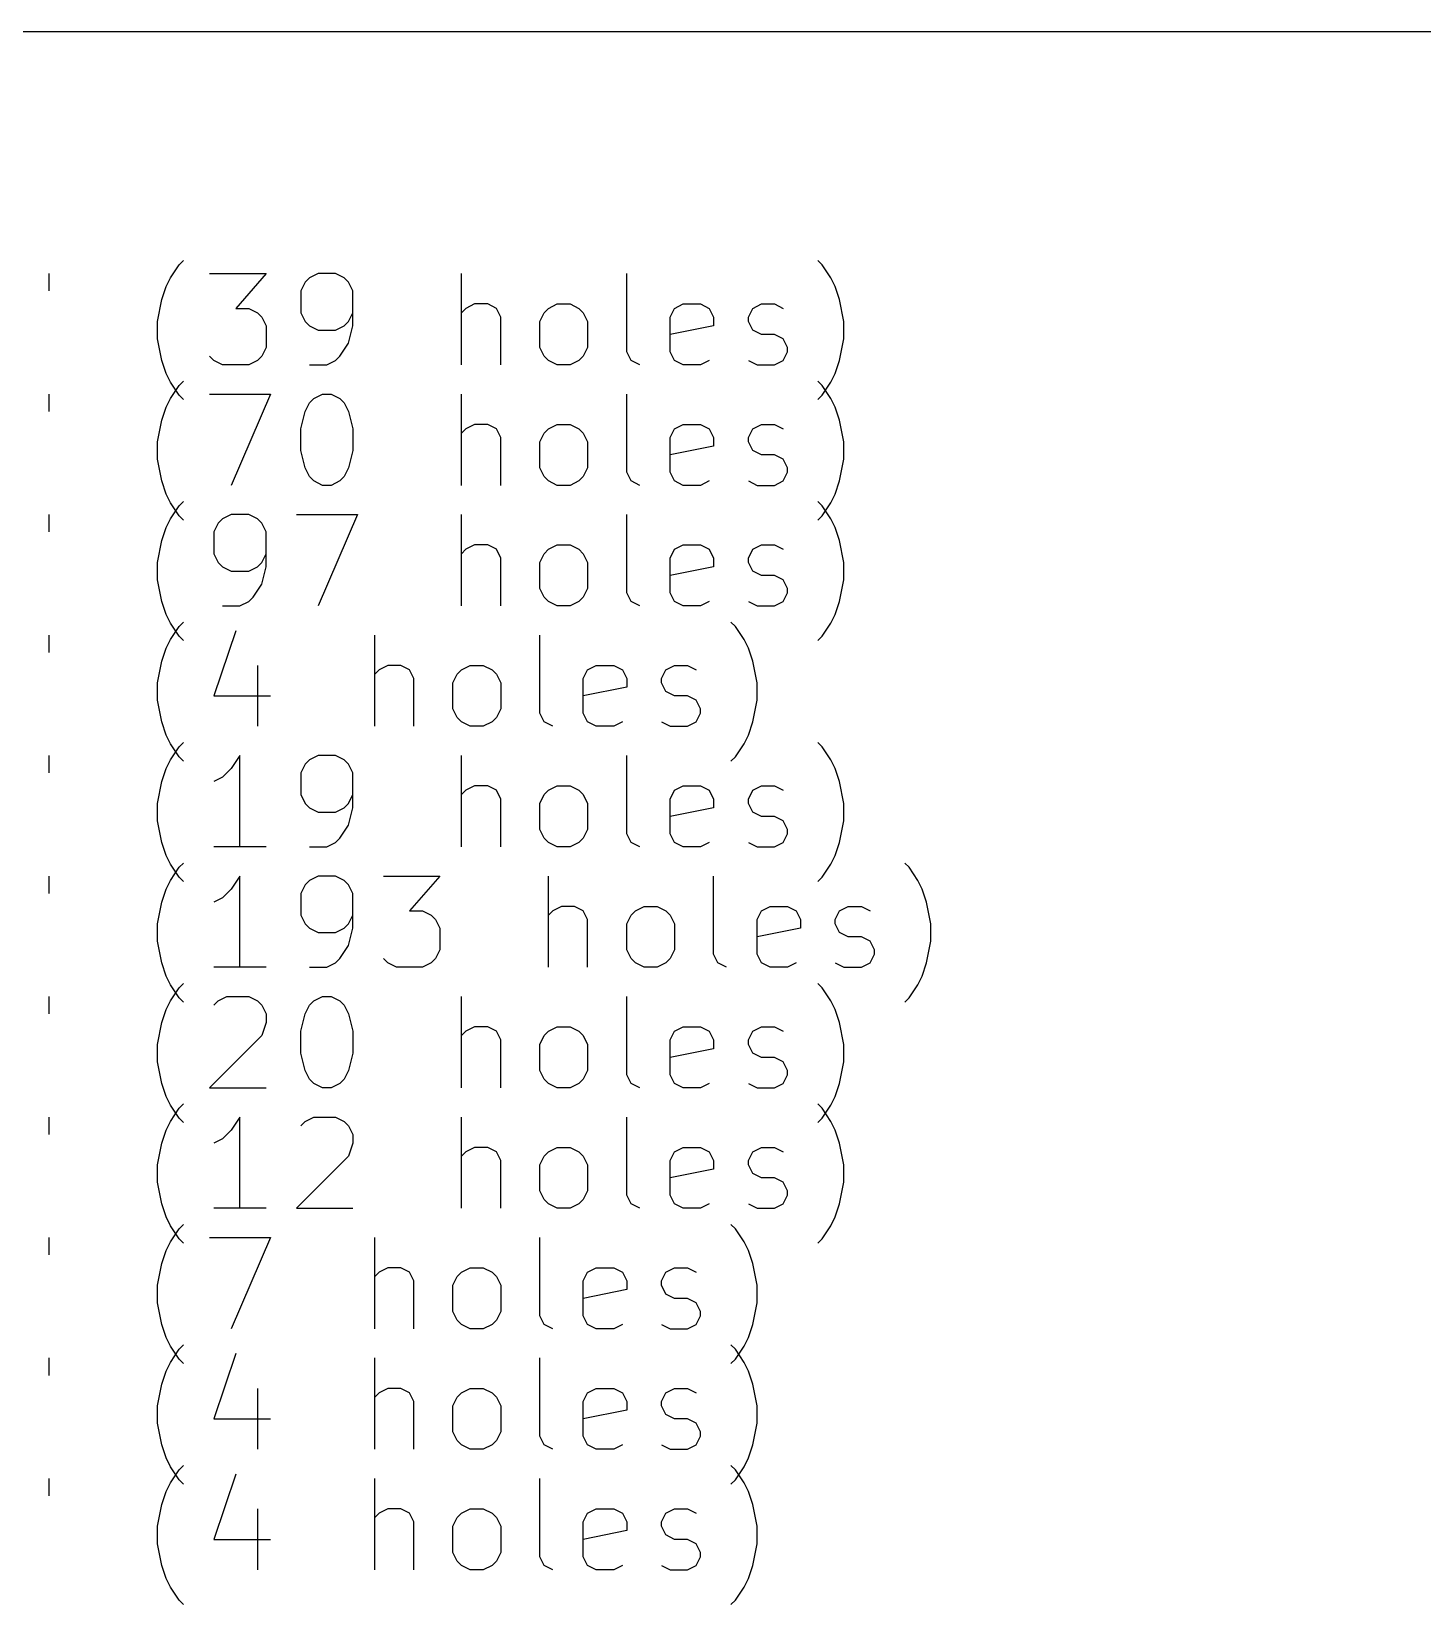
# Model space of a CAD drawing. Extents: x 58 to 239, y -217 to -13.
# Drawn here: x 102.6 to 148.3, y -216.9 to -165.2 of the extents above; entities that cross this region are included whole.
import ezdxf

# ---------------------------------------------------------------- set-up
doc = ezdxf.new("R2010")
doc.units = 0
doc.header["$MEASUREMENT"] = 0
doc.layers.add('BLACK', color=7, linetype='CONTINUOUS')

msp = doc.modelspace()

# ---------------------------------------------------------------- linework, layer by layer
at = {"layer": 'Black'}
for p, q in [((60.96, -165.175), (238.76, -165.175)), ((103.171, -173.132), (103.171, -173.704)), ((107.171, -173.275), (107.456, -172.846)), ((107.456, -172.846), (107.599, -172.704)), ((108.456, -173.132), (110.314, -173.132)), ((110.314, -173.132), (109.314, -174.275)), ((112.028, -173.132), (111.742, -173.275)), ((112.599, -173.132), (112.028, -173.132)), ((112.885, -173.275), (112.599, -173.132)), ((116.742, -176.132), (116.742, -173.132)), ((122.171, -175.704), (122.171, -173.132)), ((128.599, -172.846), (128.456, -172.704)), ((128.885, -173.275), (128.599, -172.846)), ((106.885, -173.989), (107.028, -173.561)), ((107.028, -173.561), (107.171, -173.275)), ((111.599, -173.418), (111.456, -173.704)), ((111.456, -173.704), (111.456, -174.418)), ((111.742, -173.275), (111.599, -173.418)), ((113.028, -173.418), (112.885, -173.275)), ((113.171, -173.704), (113.028, -173.418)), ((113.171, -174.846), (113.171, -173.704)), ((129.028, -173.561), (128.885, -173.275)), ((129.171, -173.989), (129.028, -173.561)), ((106.742, -174.704), (106.885, -173.989)), ((117.171, -174.132), (116.885, -174.275)), ((117.599, -174.132), (117.171, -174.132)), ((117.885, -174.275), (117.599, -174.132)), ((119.599, -174.275), (119.885, -174.132)), ((119.885, -174.132), (120.314, -174.132)), ((120.314, -174.132), (120.599, -174.275)), ((123.742, -174.275), (124.028, -174.132)), ((124.028, -174.132), (124.599, -174.132)), ((124.599, -174.132), (124.885, -174.275)), ((126.314, -174.275), (126.599, -174.132)), ((126.599, -174.132), (127.028, -174.132)), ((127.028, -174.132), (127.314, -174.275)), ((129.314, -174.704), (129.171, -173.989)), ((106.742, -175.275), (106.742, -174.704)), ((109.314, -174.275), (109.742, -174.275)), ((109.742, -174.275), (110.028, -174.418)), ((110.028, -174.418), (110.171, -174.561)), ((110.171, -174.561), (110.314, -174.846)), ((111.456, -174.418), (111.599, -174.704)), ((111.599, -174.704), (111.742, -174.846)), ((112.885, -174.846), (113.028, -174.704)), ((113.028, -174.704), (113.171, -174.418)), ((116.885, -174.275), (116.742, -174.418)), ((118.028, -174.561), (117.885, -174.275)), ((118.028, -176.132), (118.028, -174.561)), ((119.314, -174.704), (119.456, -174.418)), ((119.314, -175.561), (119.314, -174.704)), ((119.456, -174.418), (119.599, -174.275)), ((120.599, -174.275), (120.742, -174.418)), ((120.742, -174.418), (120.885, -174.704)), ((120.885, -174.704), (120.885, -175.561)), ((123.599, -174.561), (123.742, -174.275)), ((123.599, -175.704), (123.599, -174.561)), ((124.885, -174.275), (125.028, -174.561)), ((125.028, -174.561), (125.028, -174.846)), ((126.171, -174.561), (126.314, -174.275)), ((126.171, -174.704), (126.171, -174.561)), ((126.314, -174.989), (126.171, -174.704)), ((129.314, -175.275), (129.314, -174.704)), ((110.314, -174.846), (110.314, -175.561)), ((111.742, -174.846), (112.028, -174.989)), ((112.028, -174.989), (112.599, -174.989)), ((112.599, -174.989), (112.885, -174.846)), ((113.028, -175.418), (113.171, -174.846)), ((125.028, -174.846), (123.599, -175.132)), ((126.599, -175.132), (126.314, -174.989)), ((127.028, -175.132), (126.599, -175.132)), ((127.314, -175.275), (127.028, -175.132)), ((106.885, -175.989), (106.742, -175.275)), ((110.314, -175.561), (110.171, -175.846)), ((112.742, -175.846), (113.028, -175.418)), ((119.456, -175.846), (119.314, -175.561)), ((120.885, -175.561), (120.742, -175.846)), ((122.314, -175.989), (122.171, -175.704)), ((123.742, -175.989), (123.599, -175.704)), ((127.456, -175.561), (127.314, -175.275)), ((127.314, -175.989), (127.456, -175.704)), ((127.456, -175.704), (127.456, -175.561)), ((129.171, -175.989), (129.314, -175.275)), ((107.028, -176.418), (106.885, -175.989)), ((108.599, -175.989), (108.456, -175.846)), ((108.885, -176.132), (108.599, -175.989)), ((109.742, -176.132), (108.885, -176.132)), ((110.028, -175.989), (109.742, -176.132)), ((110.171, -175.846), (110.028, -175.989)), ((111.742, -176.132), (112.314, -176.132)), ((112.314, -176.132), (112.599, -175.989)), ((112.599, -175.989), (112.742, -175.846)), ((119.599, -175.989), (119.456, -175.846)), ((119.885, -176.132), (119.599, -175.989)), ((120.314, -176.132), (119.885, -176.132)), ((120.599, -175.989), (120.314, -176.132)), ((120.742, -175.846), (120.599, -175.989)), ((122.599, -176.132), (122.314, -175.989)), ((124.028, -176.132), (123.742, -175.989)), ((124.599, -176.132), (124.028, -176.132)), ((124.885, -175.989), (124.599, -176.132)), ((126.171, -175.989), (126.456, -176.132)), ((126.456, -176.132), (127.028, -176.132)), ((127.028, -176.132), (127.314, -175.989)), ((129.028, -176.418), (129.171, -175.989)), ((107.171, -176.704), (107.028, -176.418)), ((107.456, -177.132), (107.171, -176.704)), ((107.171, -177.235), (107.456, -176.806)), ((107.456, -176.806), (107.599, -176.664)), ((128.599, -176.806), (128.456, -176.664)), ((128.599, -177.132), (128.885, -176.704)), ((128.885, -177.235), (128.599, -176.806)), ((128.885, -176.704), (129.028, -176.418)), ((103.171, -177.092), (103.171, -177.664)), ((107.028, -177.521), (107.171, -177.235)), ((107.599, -177.275), (107.456, -177.132)), ((108.456, -177.092), (110.456, -177.092)), ((110.456, -177.092), (109.171, -180.092)), ((111.742, -177.378), (111.885, -177.235)), ((111.885, -177.235), (112.171, -177.092)), ((112.171, -177.092), (112.456, -177.092)), ((112.456, -177.092), (112.742, -177.235)), ((112.742, -177.235), (112.885, -177.378)), ((116.742, -180.092), (116.742, -177.092)), ((122.171, -179.664), (122.171, -177.092)), ((128.456, -177.275), (128.599, -177.132)), ((129.028, -177.521), (128.885, -177.235)), ((106.885, -177.949), (107.028, -177.521)), ((111.456, -178.235), (111.599, -177.664)), ((111.599, -177.664), (111.742, -177.378)), ((112.885, -177.378), (113.028, -177.664)), ((113.028, -177.664), (113.171, -178.235)), ((129.171, -177.949), (129.028, -177.521)), ((106.742, -178.664), (106.885, -177.949)), ((111.456, -178.949), (111.456, -178.235)), ((113.171, -178.235), (113.171, -178.949)), ((116.885, -178.235), (116.742, -178.378)), ((117.171, -178.092), (116.885, -178.235)), ((117.599, -178.092), (117.171, -178.092)), ((117.885, -178.235), (117.599, -178.092)), ((118.028, -178.521), (117.885, -178.235)), ((119.456, -178.378), (119.599, -178.235)), ((119.599, -178.235), (119.885, -178.092)), ((119.885, -178.092), (120.314, -178.092)), ((120.314, -178.092), (120.599, -178.235)), ((120.599, -178.235), (120.742, -178.378)), ((123.599, -178.521), (123.742, -178.235)), ((123.742, -178.235), (124.028, -178.092)), ((124.028, -178.092), (124.599, -178.092)), ((124.599, -178.092), (124.885, -178.235)), ((124.885, -178.235), (125.028, -178.521)), ((126.171, -178.521), (126.314, -178.235)), ((126.314, -178.235), (126.599, -178.092)), ((126.599, -178.092), (127.028, -178.092)), ((127.028, -178.092), (127.314, -178.235)), ((129.314, -178.664), (129.171, -177.949)), ((106.742, -179.235), (106.742, -178.664)), ((118.028, -180.092), (118.028, -178.521)), ((119.314, -178.664), (119.456, -178.378)), ((119.314, -179.521), (119.314, -178.664)), ((120.742, -178.378), (120.885, -178.664)), ((120.885, -178.664), (120.885, -179.521)), ((123.599, -179.664), (123.599, -178.521)), ((125.028, -178.806), (123.599, -179.092)), ((125.028, -178.521), (125.028, -178.806)), ((126.171, -178.664), (126.171, -178.521)), ((126.314, -178.949), (126.171, -178.664)), ((129.314, -179.235), (129.314, -178.664)), ((106.885, -179.949), (106.742, -179.235)), ((111.599, -179.521), (111.456, -178.949)), ((113.171, -178.949), (113.028, -179.521)), ((126.599, -179.092), (126.314, -178.949)), ((127.028, -179.092), (126.599, -179.092)), ((127.314, -179.235), (127.028, -179.092)), ((127.456, -179.521), (127.314, -179.235)), ((129.171, -179.949), (129.314, -179.235)), ((111.742, -179.806), (111.599, -179.521)), ((111.885, -179.949), (111.742, -179.806)), ((112.885, -179.806), (112.742, -179.949)), ((113.028, -179.521), (112.885, -179.806)), ((119.456, -179.806), (119.314, -179.521)), ((119.599, -179.949), (119.456, -179.806)), ((120.742, -179.806), (120.599, -179.949)), ((120.885, -179.521), (120.742, -179.806)), ((122.314, -179.949), (122.171, -179.664)), ((123.742, -179.949), (123.599, -179.664)), ((127.314, -179.949), (127.456, -179.664)), ((127.456, -179.664), (127.456, -179.521)), ((107.028, -180.378), (106.885, -179.949)), ((107.171, -180.664), (107.028, -180.378)), ((112.171, -180.092), (111.885, -179.949)), ((112.456, -180.092), (112.171, -180.092)), ((112.742, -179.949), (112.456, -180.092)), ((119.885, -180.092), (119.599, -179.949)), ((120.314, -180.092), (119.885, -180.092)), ((120.599, -179.949), (120.314, -180.092)), ((122.599, -180.092), (122.314, -179.949)), ((124.028, -180.092), (123.742, -179.949)), ((124.599, -180.092), (124.028, -180.092)), ((124.885, -179.949), (124.599, -180.092)), ((126.171, -179.949), (126.456, -180.092)), ((126.456, -180.092), (127.028, -180.092)), ((127.028, -180.092), (127.314, -179.949)), ((128.885, -180.664), (129.028, -180.378)), ((129.028, -180.378), (129.171, -179.949)), ((107.456, -181.092), (107.171, -180.664)), ((107.171, -181.195), (107.456, -180.766)), ((107.456, -180.766), (107.599, -180.624)), ((128.599, -180.766), (128.456, -180.624)), ((128.599, -181.092), (128.885, -180.664)), ((128.885, -181.195), (128.599, -180.766)), ((103.171, -181.052), (103.171, -181.624)), ((107.028, -181.481), (107.171, -181.195)), ((107.599, -181.235), (107.456, -181.092)), ((108.742, -181.338), (108.599, -181.624)), ((108.885, -181.195), (108.742, -181.338)), ((109.171, -181.052), (108.885, -181.195)), ((109.742, -181.052), (109.171, -181.052)), ((110.028, -181.195), (109.742, -181.052)), ((110.171, -181.338), (110.028, -181.195)), ((110.314, -181.624), (110.171, -181.338)), ((111.314, -181.052), (113.314, -181.052)), ((113.314, -181.052), (112.028, -184.052)), ((116.742, -184.052), (116.742, -181.052)), ((122.171, -183.624), (122.171, -181.052)), ((128.456, -181.235), (128.599, -181.092)), ((129.028, -181.481), (128.885, -181.195)), ((106.742, -182.624), (106.885, -181.909)), ((106.885, -181.909), (107.028, -181.481)), ((108.599, -181.624), (108.599, -182.338)), ((110.314, -182.766), (110.314, -181.624)), ((129.171, -181.909), (129.028, -181.481)), ((129.314, -182.624), (129.171, -181.909)), ((108.599, -182.338), (108.742, -182.624)), ((110.171, -182.624), (110.314, -182.338)), ((116.885, -182.195), (116.742, -182.338)), ((117.171, -182.052), (116.885, -182.195)), ((117.599, -182.052), (117.171, -182.052)), ((117.885, -182.195), (117.599, -182.052)), ((118.028, -182.481), (117.885, -182.195)), ((118.028, -184.052), (118.028, -182.481)), ((119.314, -182.624), (119.456, -182.338)), ((119.456, -182.338), (119.599, -182.195)), ((119.599, -182.195), (119.885, -182.052)), ((119.885, -182.052), (120.314, -182.052)), ((120.314, -182.052), (120.599, -182.195)), ((120.599, -182.195), (120.742, -182.338)), ((120.742, -182.338), (120.885, -182.624)), ((123.599, -182.481), (123.742, -182.195)), ((123.599, -183.624), (123.599, -182.481)), ((123.742, -182.195), (124.028, -182.052)), ((124.028, -182.052), (124.599, -182.052)), ((124.599, -182.052), (124.885, -182.195)), ((124.885, -182.195), (125.028, -182.481)), ((125.028, -182.481), (125.028, -182.766)), ((126.171, -182.481), (126.314, -182.195)), ((126.171, -182.624), (126.171, -182.481)), ((126.314, -182.195), (126.599, -182.052)), ((126.599, -182.052), (127.028, -182.052)), ((127.028, -182.052), (127.314, -182.195)), ((106.742, -183.195), (106.742, -182.624)), ((108.742, -182.624), (108.885, -182.766)), ((108.885, -182.766), (109.171, -182.909)), ((109.171, -182.909), (109.742, -182.909)), ((109.742, -182.909), (110.028, -182.766)), ((110.028, -182.766), (110.171, -182.624)), ((110.171, -183.338), (110.314, -182.766)), ((119.314, -183.481), (119.314, -182.624)), ((120.885, -182.624), (120.885, -183.481)), ((125.028, -182.766), (123.599, -183.052)), ((126.314, -182.909), (126.171, -182.624)), ((126.599, -183.052), (126.314, -182.909)), ((129.314, -183.195), (129.314, -182.624)), ((106.885, -183.909), (106.742, -183.195)), ((109.885, -183.766), (110.171, -183.338)), ((119.456, -183.766), (119.314, -183.481)), ((120.885, -183.481), (120.742, -183.766)), ((127.028, -183.052), (126.599, -183.052)), ((127.314, -183.195), (127.028, -183.052)), ((127.456, -183.481), (127.314, -183.195)), ((127.456, -183.624), (127.456, -183.481)), ((129.171, -183.909), (129.314, -183.195)), ((107.028, -184.338), (106.885, -183.909)), ((109.456, -184.052), (109.742, -183.909)), ((109.742, -183.909), (109.885, -183.766)), ((119.599, -183.909), (119.456, -183.766)), ((119.885, -184.052), (119.599, -183.909)), ((120.599, -183.909), (120.314, -184.052)), ((120.742, -183.766), (120.599, -183.909)), ((122.314, -183.909), (122.171, -183.624)), ((122.599, -184.052), (122.314, -183.909)), ((123.742, -183.909), (123.599, -183.624)), ((124.028, -184.052), (123.742, -183.909)), ((124.885, -183.909), (124.599, -184.052)), ((126.171, -183.909), (126.456, -184.052)), ((127.028, -184.052), (127.314, -183.909)), ((127.314, -183.909), (127.456, -183.624)), ((129.028, -184.338), (129.171, -183.909)), ((107.171, -184.624), (107.028, -184.338)), ((108.885, -184.052), (109.456, -184.052)), ((120.314, -184.052), (119.885, -184.052)), ((124.599, -184.052), (124.028, -184.052)), ((126.456, -184.052), (127.028, -184.052)), ((128.885, -184.624), (129.028, -184.338)), ((103.171, -185.012), (103.171, -185.584)), ((107.456, -185.052), (107.171, -184.624)), ((107.171, -185.155), (107.456, -184.726)), ((107.456, -184.726), (107.599, -184.584)), ((107.599, -185.195), (107.456, -185.052)), ((109.314, -184.869), (108.599, -187.012)), ((113.885, -188.012), (113.885, -185.012)), ((119.314, -187.584), (119.314, -185.012)), ((125.742, -184.726), (125.599, -184.584)), ((126.028, -185.155), (125.742, -184.726)), ((128.456, -185.195), (128.599, -185.052)), ((128.599, -185.052), (128.885, -184.624)), ((106.885, -185.869), (107.028, -185.441)), ((107.028, -185.441), (107.171, -185.155)), ((126.171, -185.441), (126.028, -185.155)), ((126.314, -185.869), (126.171, -185.441)), ((106.742, -186.584), (106.885, -185.869)), ((110.028, -186.012), (110.028, -188.012)), ((114.314, -186.012), (114.028, -186.155)), ((114.742, -186.012), (114.314, -186.012)), ((115.028, -186.155), (114.742, -186.012)), ((116.742, -186.155), (117.028, -186.012)), ((117.028, -186.012), (117.456, -186.012)), ((117.456, -186.012), (117.742, -186.155)), ((120.885, -186.155), (121.171, -186.012)), ((121.171, -186.012), (121.742, -186.012)), ((121.742, -186.012), (122.028, -186.155)), ((123.456, -186.155), (123.742, -186.012)), ((123.742, -186.012), (124.171, -186.012)), ((124.171, -186.012), (124.456, -186.155)), ((126.456, -186.584), (126.314, -185.869)), ((106.742, -187.155), (106.742, -186.584)), ((114.028, -186.155), (113.885, -186.298)), ((115.171, -186.441), (115.028, -186.155)), ((115.171, -188.012), (115.171, -186.441)), ((116.456, -186.584), (116.599, -186.298)), ((116.456, -187.441), (116.456, -186.584)), ((116.599, -186.298), (116.742, -186.155)), ((117.742, -186.155), (117.885, -186.298)), ((117.885, -186.298), (118.028, -186.584)), ((118.028, -186.584), (118.028, -187.441)), ((120.742, -186.441), (120.885, -186.155)), ((120.742, -187.584), (120.742, -186.441)), ((122.028, -186.155), (122.171, -186.441)), ((122.171, -186.441), (122.171, -186.726)), ((123.314, -186.441), (123.456, -186.155)), ((123.314, -186.584), (123.314, -186.441)), ((123.456, -186.869), (123.314, -186.584)), ((126.456, -187.155), (126.456, -186.584)), ((108.599, -187.012), (110.456, -187.012)), ((122.171, -186.726), (120.742, -187.012)), ((123.742, -187.012), (123.456, -186.869)), ((124.171, -187.012), (123.742, -187.012)), ((124.456, -187.155), (124.171, -187.012)), ((106.885, -187.869), (106.742, -187.155)), ((116.599, -187.726), (116.456, -187.441)), ((118.028, -187.441), (117.885, -187.726)), ((119.456, -187.869), (119.314, -187.584)), ((120.885, -187.869), (120.742, -187.584)), ((124.599, -187.441), (124.456, -187.155)), ((124.456, -187.869), (124.599, -187.584)), ((124.599, -187.584), (124.599, -187.441)), ((126.314, -187.869), (126.456, -187.155)), ((107.028, -188.298), (106.885, -187.869)), ((116.742, -187.869), (116.599, -187.726)), ((117.028, -188.012), (116.742, -187.869)), ((117.456, -188.012), (117.028, -188.012)), ((117.742, -187.869), (117.456, -188.012)), ((117.885, -187.726), (117.742, -187.869)), ((119.742, -188.012), (119.456, -187.869)), ((121.171, -188.012), (120.885, -187.869)), ((121.742, -188.012), (121.171, -188.012)), ((122.028, -187.869), (121.742, -188.012)), ((123.314, -187.869), (123.599, -188.012)), ((123.599, -188.012), (124.171, -188.012)), ((124.171, -188.012), (124.456, -187.869)), ((126.171, -188.298), (126.314, -187.869)), ((107.171, -188.584), (107.028, -188.298)), ((107.456, -189.012), (107.171, -188.584)), ((107.171, -189.115), (107.456, -188.686)), ((107.456, -188.686), (107.599, -188.544)), ((125.742, -189.012), (126.028, -188.584)), ((126.028, -188.584), (126.171, -188.298)), ((128.599, -188.686), (128.456, -188.544)), ((128.885, -189.115), (128.599, -188.686)), ((103.171, -188.972), (103.171, -189.544)), ((107.028, -189.401), (107.171, -189.115)), ((107.599, -189.155), (107.456, -189.012)), ((109.456, -188.972), (109.171, -189.401)), ((109.456, -191.972), (109.456, -188.972)), ((111.742, -189.115), (111.599, -189.258)), ((112.028, -188.972), (111.742, -189.115)), ((112.599, -188.972), (112.028, -188.972)), ((112.885, -189.115), (112.599, -188.972)), ((113.028, -189.258), (112.885, -189.115)), ((116.742, -191.972), (116.742, -188.972)), ((122.171, -191.544), (122.171, -188.972)), ((125.599, -189.155), (125.742, -189.012)), ((129.028, -189.401), (128.885, -189.115)), ((106.885, -189.829), (107.028, -189.401)), ((108.885, -189.686), (108.599, -189.829)), ((109.171, -189.401), (108.885, -189.686)), ((111.599, -189.258), (111.456, -189.544)), ((111.456, -189.544), (111.456, -190.258)), ((113.171, -189.544), (113.028, -189.258)), ((113.171, -190.686), (113.171, -189.544)), ((129.171, -189.829), (129.028, -189.401)), ((106.742, -190.544), (106.885, -189.829)), ((116.885, -190.115), (116.742, -190.258)), ((117.171, -189.972), (116.885, -190.115)), ((117.599, -189.972), (117.171, -189.972)), ((117.885, -190.115), (117.599, -189.972)), ((118.028, -190.401), (117.885, -190.115)), ((119.456, -190.258), (119.599, -190.115)), ((119.599, -190.115), (119.885, -189.972)), ((119.885, -189.972), (120.314, -189.972)), ((120.314, -189.972), (120.599, -190.115)), ((120.599, -190.115), (120.742, -190.258)), ((123.599, -190.401), (123.742, -190.115)), ((123.742, -190.115), (124.028, -189.972)), ((124.028, -189.972), (124.599, -189.972)), ((124.599, -189.972), (124.885, -190.115)), ((124.885, -190.115), (125.028, -190.401)), ((126.171, -190.401), (126.314, -190.115)), ((126.314, -190.115), (126.599, -189.972)), ((126.599, -189.972), (127.028, -189.972)), ((127.028, -189.972), (127.314, -190.115)), ((129.314, -190.544), (129.171, -189.829)), ((106.742, -191.115), (106.742, -190.544)), ((111.456, -190.258), (111.599, -190.544)), ((111.599, -190.544), (111.742, -190.686)), ((111.742, -190.686), (112.028, -190.829)), ((112.599, -190.829), (112.885, -190.686)), ((112.885, -190.686), (113.028, -190.544)), ((113.028, -190.544), (113.171, -190.258)), ((113.028, -191.258), (113.171, -190.686)), ((118.028, -191.972), (118.028, -190.401)), ((119.314, -190.544), (119.456, -190.258)), ((119.314, -191.401), (119.314, -190.544)), ((120.742, -190.258), (120.885, -190.544)), ((120.885, -190.544), (120.885, -191.401)), ((123.599, -191.544), (123.599, -190.401)), ((125.028, -190.686), (123.599, -190.972)), ((125.028, -190.401), (125.028, -190.686)), ((126.171, -190.544), (126.171, -190.401)), ((126.314, -190.829), (126.171, -190.544)), ((129.314, -191.115), (129.314, -190.544)), ((106.885, -191.829), (106.742, -191.115)), ((112.028, -190.829), (112.599, -190.829)), ((112.742, -191.686), (113.028, -191.258)), ((126.599, -190.972), (126.314, -190.829)), ((127.028, -190.972), (126.599, -190.972)), ((127.314, -191.115), (127.028, -190.972)), ((127.456, -191.401), (127.314, -191.115)), ((129.171, -191.829), (129.314, -191.115)), ((112.599, -191.829), (112.742, -191.686)), ((119.456, -191.686), (119.314, -191.401)), ((119.599, -191.829), (119.456, -191.686)), ((120.742, -191.686), (120.599, -191.829)), ((120.885, -191.401), (120.742, -191.686)), ((122.314, -191.829), (122.171, -191.544)), ((123.742, -191.829), (123.599, -191.544)), ((127.314, -191.829), (127.456, -191.544)), ((127.456, -191.544), (127.456, -191.401)), ((107.028, -192.258), (106.885, -191.829)), ((107.171, -192.544), (107.028, -192.258)), ((110.314, -191.972), (108.599, -191.972)), ((111.742, -191.972), (112.314, -191.972)), ((112.314, -191.972), (112.599, -191.829)), ((119.885, -191.972), (119.599, -191.829)), ((120.314, -191.972), (119.885, -191.972)), ((120.599, -191.829), (120.314, -191.972)), ((122.599, -191.972), (122.314, -191.829)), ((124.028, -191.972), (123.742, -191.829)), ((124.599, -191.972), (124.028, -191.972)), ((124.885, -191.829), (124.599, -191.972)), ((126.171, -191.829), (126.456, -191.972)), ((126.456, -191.972), (127.028, -191.972)), ((127.028, -191.972), (127.314, -191.829)), ((128.885, -192.544), (129.028, -192.258)), ((129.028, -192.258), (129.171, -191.829)), ((107.456, -192.972), (107.171, -192.544)), ((107.171, -193.075), (107.456, -192.646)), ((107.456, -192.646), (107.599, -192.504)), ((128.599, -192.972), (128.885, -192.544)), ((131.456, -192.646), (131.314, -192.504)), ((131.742, -193.075), (131.456, -192.646)), ((103.171, -192.932), (103.171, -193.504)), ((107.028, -193.361), (107.171, -193.075)), ((107.599, -193.115), (107.456, -192.972)), ((109.456, -192.932), (109.171, -193.361)), ((109.456, -195.932), (109.456, -192.932)), ((111.599, -193.218), (111.456, -193.504)), ((111.742, -193.075), (111.599, -193.218)), ((112.028, -192.932), (111.742, -193.075)), ((112.599, -192.932), (112.028, -192.932)), ((112.885, -193.075), (112.599, -192.932)), ((113.028, -193.218), (112.885, -193.075)), ((113.171, -193.504), (113.028, -193.218)), ((114.171, -192.932), (116.028, -192.932)), ((116.028, -192.932), (115.028, -194.075)), ((119.599, -195.932), (119.599, -192.932)), ((125.028, -195.504), (125.028, -192.932)), ((128.456, -193.115), (128.599, -192.972)), ((131.885, -193.361), (131.742, -193.075)), ((106.742, -194.504), (106.885, -193.789)), ((106.885, -193.789), (107.028, -193.361)), ((108.885, -193.646), (108.599, -193.789)), ((109.171, -193.361), (108.885, -193.646)), ((111.456, -193.504), (111.456, -194.218)), ((113.171, -194.646), (113.171, -193.504)), ((132.028, -193.789), (131.885, -193.361)), ((132.171, -194.504), (132.028, -193.789)), ((111.456, -194.218), (111.599, -194.504)), ((113.028, -194.504), (113.171, -194.218)), ((115.028, -194.075), (115.456, -194.075)), ((115.456, -194.075), (115.742, -194.218)), ((115.742, -194.218), (115.885, -194.361)), ((115.885, -194.361), (116.028, -194.646)), ((119.742, -194.075), (119.599, -194.218)), ((120.028, -193.932), (119.742, -194.075)), ((120.456, -193.932), (120.028, -193.932)), ((120.742, -194.075), (120.456, -193.932)), ((120.885, -194.361), (120.742, -194.075)), ((120.885, -195.932), (120.885, -194.361)), ((122.171, -194.504), (122.314, -194.218)), ((122.314, -194.218), (122.456, -194.075)), ((122.456, -194.075), (122.742, -193.932)), ((122.742, -193.932), (123.171, -193.932)), ((123.171, -193.932), (123.456, -194.075)), ((123.456, -194.075), (123.599, -194.218)), ((123.599, -194.218), (123.742, -194.504)), ((126.456, -194.361), (126.599, -194.075)), ((126.456, -195.504), (126.456, -194.361)), ((126.599, -194.075), (126.885, -193.932)), ((126.885, -193.932), (127.456, -193.932)), ((127.456, -193.932), (127.742, -194.075)), ((127.742, -194.075), (127.885, -194.361)), ((127.885, -194.361), (127.885, -194.646)), ((129.028, -194.361), (129.171, -194.075)), ((129.028, -194.504), (129.028, -194.361)), ((129.171, -194.075), (129.456, -193.932)), ((129.456, -193.932), (129.885, -193.932)), ((129.885, -193.932), (130.171, -194.075)), ((106.742, -195.075), (106.742, -194.504)), ((111.599, -194.504), (111.742, -194.646)), ((111.742, -194.646), (112.028, -194.789)), ((112.028, -194.789), (112.599, -194.789)), ((112.599, -194.789), (112.885, -194.646)), ((112.885, -194.646), (113.028, -194.504)), ((113.028, -195.218), (113.171, -194.646)), ((116.028, -194.646), (116.028, -195.361)), ((122.171, -195.361), (122.171, -194.504)), ((123.742, -194.504), (123.742, -195.361)), ((127.885, -194.646), (126.456, -194.932)), ((129.171, -194.789), (129.028, -194.504)), ((129.456, -194.932), (129.171, -194.789)), ((132.171, -195.075), (132.171, -194.504)), ((106.885, -195.789), (106.742, -195.075)), ((112.742, -195.646), (113.028, -195.218)), ((116.028, -195.361), (115.885, -195.646)), ((122.314, -195.646), (122.171, -195.361)), ((123.742, -195.361), (123.599, -195.646)), ((129.885, -194.932), (129.456, -194.932)), ((130.171, -195.075), (129.885, -194.932)), ((130.314, -195.361), (130.171, -195.075)), ((130.314, -195.504), (130.314, -195.361)), ((132.028, -195.789), (132.171, -195.075)), ((107.028, -196.218), (106.885, -195.789)), ((110.314, -195.932), (108.599, -195.932)), ((111.742, -195.932), (112.314, -195.932)), ((112.314, -195.932), (112.599, -195.789)), ((112.599, -195.789), (112.742, -195.646)), ((114.314, -195.789), (114.171, -195.646)), ((114.599, -195.932), (114.314, -195.789)), ((115.456, -195.932), (114.599, -195.932)), ((115.742, -195.789), (115.456, -195.932)), ((115.885, -195.646), (115.742, -195.789)), ((122.456, -195.789), (122.314, -195.646)), ((122.742, -195.932), (122.456, -195.789)), ((123.171, -195.932), (122.742, -195.932)), ((123.456, -195.789), (123.171, -195.932)), ((123.599, -195.646), (123.456, -195.789)), ((125.171, -195.789), (125.028, -195.504)), ((125.456, -195.932), (125.171, -195.789)), ((126.599, -195.789), (126.456, -195.504)), ((126.885, -195.932), (126.599, -195.789)), ((127.456, -195.932), (126.885, -195.932)), ((127.742, -195.789), (127.456, -195.932)), ((129.028, -195.789), (129.314, -195.932)), ((129.314, -195.932), (129.885, -195.932)), ((129.885, -195.932), (130.171, -195.789)), ((130.171, -195.789), (130.314, -195.504)), ((131.885, -196.218), (132.028, -195.789)), ((107.171, -196.504), (107.028, -196.218)), ((131.742, -196.504), (131.885, -196.218)), ((103.171, -196.892), (103.171, -197.464)), ((107.456, -196.932), (107.171, -196.504)), ((107.171, -197.035), (107.456, -196.606)), ((107.456, -196.606), (107.599, -196.464)), ((107.599, -197.075), (107.456, -196.932)), ((108.742, -197.035), (109.028, -196.892)), ((109.028, -196.892), (109.742, -196.892)), ((109.742, -196.892), (110.028, -197.035)), ((111.885, -197.035), (112.171, -196.892)), ((112.171, -196.892), (112.456, -196.892)), ((112.456, -196.892), (112.742, -197.035)), ((116.742, -199.892), (116.742, -196.892)), ((122.171, -199.464), (122.171, -196.892)), ((128.599, -196.606), (128.456, -196.464)), ((128.885, -197.035), (128.599, -196.606)), ((131.314, -197.075), (131.456, -196.932)), ((131.456, -196.932), (131.742, -196.504)), ((106.885, -197.749), (107.028, -197.321)), ((107.028, -197.321), (107.171, -197.035)), ((108.599, -197.178), (108.742, -197.035)), ((110.028, -197.035), (110.171, -197.178)), ((110.171, -197.178), (110.314, -197.464)), ((110.314, -197.464), (110.314, -197.749)), ((111.456, -198.035), (111.599, -197.464)), ((111.599, -197.464), (111.742, -197.178)), ((111.742, -197.178), (111.885, -197.035)), ((112.742, -197.035), (112.885, -197.178)), ((112.885, -197.178), (113.028, -197.464)), ((113.028, -197.464), (113.171, -198.035)), ((129.028, -197.321), (128.885, -197.035)), ((129.171, -197.749), (129.028, -197.321)), ((106.742, -198.464), (106.885, -197.749)), ((110.314, -197.749), (110.171, -198.178)), ((117.171, -197.892), (116.885, -198.035)), ((117.599, -197.892), (117.171, -197.892)), ((117.885, -198.035), (117.599, -197.892)), ((119.599, -198.035), (119.885, -197.892)), ((119.885, -197.892), (120.314, -197.892)), ((120.314, -197.892), (120.599, -198.035)), ((123.742, -198.035), (124.028, -197.892)), ((124.028, -197.892), (124.599, -197.892)), ((124.599, -197.892), (124.885, -198.035)), ((126.314, -198.035), (126.599, -197.892)), ((126.599, -197.892), (127.028, -197.892)), ((127.028, -197.892), (127.314, -198.035)), ((129.314, -198.464), (129.171, -197.749)), ((106.742, -199.035), (106.742, -198.464)), ((110.171, -198.178), (108.456, -199.892)), ((111.456, -198.749), (111.456, -198.035)), ((113.171, -198.035), (113.171, -198.749)), ((116.885, -198.035), (116.742, -198.178)), ((118.028, -198.321), (117.885, -198.035)), ((118.028, -199.892), (118.028, -198.321)), ((119.314, -198.464), (119.456, -198.178)), ((119.314, -199.321), (119.314, -198.464)), ((119.456, -198.178), (119.599, -198.035)), ((120.599, -198.035), (120.742, -198.178)), ((120.742, -198.178), (120.885, -198.464)), ((120.885, -198.464), (120.885, -199.321)), ((123.599, -198.321), (123.742, -198.035)), ((123.599, -199.464), (123.599, -198.321)), ((124.885, -198.035), (125.028, -198.321)), ((125.028, -198.321), (125.028, -198.606)), ((126.171, -198.321), (126.314, -198.035)), ((126.171, -198.464), (126.171, -198.321)), ((126.314, -198.749), (126.171, -198.464)), ((129.314, -199.035), (129.314, -198.464)), ((106.885, -199.749), (106.742, -199.035)), ((111.599, -199.321), (111.456, -198.749)), ((113.171, -198.749), (113.028, -199.321)), ((125.028, -198.606), (123.599, -198.892)), ((126.599, -198.892), (126.314, -198.749)), ((127.028, -198.892), (126.599, -198.892)), ((127.314, -199.035), (127.028, -198.892)), ((127.456, -199.321), (127.314, -199.035)), ((129.171, -199.749), (129.314, -199.035)), ((111.742, -199.606), (111.599, -199.321)), ((113.028, -199.321), (112.885, -199.606)), ((119.456, -199.606), (119.314, -199.321)), ((120.885, -199.321), (120.742, -199.606)), ((122.314, -199.749), (122.171, -199.464)), ((123.742, -199.749), (123.599, -199.464)), ((127.314, -199.749), (127.456, -199.464)), ((127.456, -199.464), (127.456, -199.321)), ((107.028, -200.178), (106.885, -199.749)), ((108.456, -199.892), (110.314, -199.892)), ((111.885, -199.749), (111.742, -199.606)), ((112.171, -199.892), (111.885, -199.749)), ((112.456, -199.892), (112.171, -199.892)), ((112.742, -199.749), (112.456, -199.892)), ((112.885, -199.606), (112.742, -199.749)), ((119.599, -199.749), (119.456, -199.606)), ((119.885, -199.892), (119.599, -199.749)), ((120.314, -199.892), (119.885, -199.892)), ((120.599, -199.749), (120.314, -199.892)), ((120.742, -199.606), (120.599, -199.749)), ((122.599, -199.892), (122.314, -199.749)), ((124.028, -199.892), (123.742, -199.749)), ((124.599, -199.892), (124.028, -199.892)), ((124.885, -199.749), (124.599, -199.892)), ((126.171, -199.749), (126.456, -199.892)), ((126.456, -199.892), (127.028, -199.892)), ((127.028, -199.892), (127.314, -199.749)), ((129.028, -200.178), (129.171, -199.749)), ((107.171, -200.464), (107.028, -200.178)), ((107.456, -200.892), (107.171, -200.464)), ((107.171, -200.995), (107.456, -200.566)), ((107.456, -200.566), (107.599, -200.424)), ((128.599, -200.566), (128.456, -200.424)), ((128.599, -200.892), (128.885, -200.464)), ((128.885, -200.995), (128.599, -200.566)), ((128.885, -200.464), (129.028, -200.178)), ((103.171, -200.852), (103.171, -201.424)), ((107.028, -201.281), (107.171, -200.995)), ((107.599, -201.035), (107.456, -200.892)), ((109.456, -200.852), (109.171, -201.281)), ((109.456, -203.852), (109.456, -200.852)), ((111.456, -201.138), (111.599, -200.995)), ((111.599, -200.995), (111.885, -200.852)), ((111.885, -200.852), (112.599, -200.852)), ((112.599, -200.852), (112.885, -200.995)), ((112.885, -200.995), (113.028, -201.138)), ((116.742, -203.852), (116.742, -200.852)), ((122.171, -203.424), (122.171, -200.852)), ((128.456, -201.035), (128.599, -200.892)), ((129.028, -201.281), (128.885, -200.995)), ((106.885, -201.709), (107.028, -201.281)), ((108.885, -201.566), (108.599, -201.709)), ((109.171, -201.281), (108.885, -201.566)), ((113.028, -201.138), (113.171, -201.424)), ((113.171, -201.424), (113.171, -201.709)), ((129.171, -201.709), (129.028, -201.281)), ((106.742, -202.424), (106.885, -201.709)), ((113.028, -202.138), (111.314, -203.852)), ((113.171, -201.709), (113.028, -202.138)), ((116.885, -201.995), (116.742, -202.138)), ((117.171, -201.852), (116.885, -201.995)), ((117.599, -201.852), (117.171, -201.852)), ((117.885, -201.995), (117.599, -201.852)), ((118.028, -202.281), (117.885, -201.995)), ((119.314, -202.424), (119.456, -202.138)), ((119.456, -202.138), (119.599, -201.995)), ((119.599, -201.995), (119.885, -201.852)), ((119.885, -201.852), (120.314, -201.852)), ((120.314, -201.852), (120.599, -201.995)), ((120.599, -201.995), (120.742, -202.138)), ((120.742, -202.138), (120.885, -202.424)), ((123.599, -202.281), (123.742, -201.995)), ((123.742, -201.995), (124.028, -201.852)), ((124.028, -201.852), (124.599, -201.852)), ((124.599, -201.852), (124.885, -201.995)), ((124.885, -201.995), (125.028, -202.281)), ((126.171, -202.281), (126.314, -201.995)), ((126.314, -201.995), (126.599, -201.852)), ((126.599, -201.852), (127.028, -201.852)), ((127.028, -201.852), (127.314, -201.995)), ((129.314, -202.424), (129.171, -201.709)), ((106.742, -202.995), (106.742, -202.424)), ((118.028, -203.852), (118.028, -202.281)), ((119.314, -203.281), (119.314, -202.424)), ((120.885, -202.424), (120.885, -203.281)), ((123.599, -203.424), (123.599, -202.281)), ((125.028, -202.566), (123.599, -202.852)), ((125.028, -202.281), (125.028, -202.566)), ((126.171, -202.424), (126.171, -202.281)), ((126.314, -202.709), (126.171, -202.424)), ((129.314, -202.995), (129.314, -202.424)), ((106.885, -203.709), (106.742, -202.995)), ((126.599, -202.852), (126.314, -202.709)), ((127.028, -202.852), (126.599, -202.852)), ((127.314, -202.995), (127.028, -202.852)), ((127.456, -203.281), (127.314, -202.995)), ((129.171, -203.709), (129.314, -202.995)), ((119.456, -203.566), (119.314, -203.281)), ((119.599, -203.709), (119.456, -203.566)), ((120.742, -203.566), (120.599, -203.709)), ((120.885, -203.281), (120.742, -203.566)), ((122.314, -203.709), (122.171, -203.424)), ((123.742, -203.709), (123.599, -203.424)), ((127.314, -203.709), (127.456, -203.424)), ((127.456, -203.424), (127.456, -203.281)), ((107.028, -204.138), (106.885, -203.709)), ((107.171, -204.424), (107.028, -204.138)), ((110.314, -203.852), (108.599, -203.852)), ((111.314, -203.852), (113.171, -203.852)), ((119.885, -203.852), (119.599, -203.709)), ((120.314, -203.852), (119.885, -203.852)), ((120.599, -203.709), (120.314, -203.852)), ((122.599, -203.852), (122.314, -203.709)), ((124.028, -203.852), (123.742, -203.709)), ((124.599, -203.852), (124.028, -203.852)), ((124.885, -203.709), (124.599, -203.852)), ((126.171, -203.709), (126.456, -203.852)), ((126.456, -203.852), (127.028, -203.852)), ((127.028, -203.852), (127.314, -203.709)), ((128.885, -204.424), (129.028, -204.138)), ((129.028, -204.138), (129.171, -203.709)), ((107.456, -204.852), (107.171, -204.424)), ((107.171, -204.955), (107.456, -204.526)), ((107.456, -204.526), (107.599, -204.384)), ((125.742, -204.526), (125.599, -204.384)), ((126.028, -204.955), (125.742, -204.526)), ((128.599, -204.852), (128.885, -204.424)), ((103.171, -204.812), (103.171, -205.384)), ((106.885, -205.669), (107.028, -205.241)), ((107.028, -205.241), (107.171, -204.955)), ((107.599, -204.995), (107.456, -204.852)), ((108.456, -204.812), (110.456, -204.812)), ((110.456, -204.812), (109.171, -207.812)), ((113.885, -207.812), (113.885, -204.812)), ((119.314, -207.384), (119.314, -204.812)), ((126.171, -205.241), (126.028, -204.955)), ((126.314, -205.669), (126.171, -205.241)), ((128.456, -204.995), (128.599, -204.852)), ((106.742, -206.384), (106.885, -205.669)), ((126.456, -206.384), (126.314, -205.669)), ((114.028, -205.955), (113.885, -206.098)), ((114.314, -205.812), (114.028, -205.955)), ((114.742, -205.812), (114.314, -205.812)), ((115.028, -205.955), (114.742, -205.812)), ((115.171, -206.241), (115.028, -205.955)), ((115.171, -207.812), (115.171, -206.241)), ((116.456, -206.384), (116.599, -206.098)), ((116.599, -206.098), (116.742, -205.955)), ((116.742, -205.955), (117.028, -205.812)), ((117.028, -205.812), (117.456, -205.812)), ((117.456, -205.812), (117.742, -205.955)), ((117.742, -205.955), (117.885, -206.098)), ((117.885, -206.098), (118.028, -206.384)), ((120.742, -206.241), (120.885, -205.955)), ((120.742, -207.384), (120.742, -206.241)), ((120.885, -205.955), (121.171, -205.812)), ((121.171, -205.812), (121.742, -205.812)), ((121.742, -205.812), (122.028, -205.955)), ((122.028, -205.955), (122.171, -206.241)), ((122.171, -206.241), (122.171, -206.526)), ((123.314, -206.241), (123.456, -205.955)), ((123.314, -206.384), (123.314, -206.241)), ((123.456, -205.955), (123.742, -205.812)), ((123.742, -205.812), (124.171, -205.812)), ((124.171, -205.812), (124.456, -205.955)), ((106.742, -206.955), (106.742, -206.384)), ((116.456, -207.241), (116.456, -206.384)), ((118.028, -206.384), (118.028, -207.241)), ((122.171, -206.526), (120.742, -206.812)), ((123.456, -206.669), (123.314, -206.384)), ((123.742, -206.812), (123.456, -206.669)), ((126.456, -206.955), (126.456, -206.384)), ((106.885, -207.669), (106.742, -206.955)), ((116.599, -207.526), (116.456, -207.241)), ((118.028, -207.241), (117.885, -207.526)), ((124.171, -206.812), (123.742, -206.812)), ((124.456, -206.955), (124.171, -206.812)), ((124.599, -207.241), (124.456, -206.955)), ((124.599, -207.384), (124.599, -207.241)), ((126.314, -207.669), (126.456, -206.955)), ((107.028, -208.098), (106.885, -207.669)), ((116.742, -207.669), (116.599, -207.526)), ((117.028, -207.812), (116.742, -207.669)), ((117.456, -207.812), (117.028, -207.812)), ((117.742, -207.669), (117.456, -207.812)), ((117.885, -207.526), (117.742, -207.669)), ((119.456, -207.669), (119.314, -207.384)), ((119.742, -207.812), (119.456, -207.669)), ((120.885, -207.669), (120.742, -207.384)), ((121.171, -207.812), (120.885, -207.669)), ((121.742, -207.812), (121.171, -207.812)), ((122.028, -207.669), (121.742, -207.812)), ((123.314, -207.669), (123.599, -207.812)), ((123.599, -207.812), (124.171, -207.812)), ((124.171, -207.812), (124.456, -207.669)), ((124.456, -207.669), (124.599, -207.384)), ((126.171, -208.098), (126.314, -207.669)), ((107.171, -208.384), (107.028, -208.098)), ((107.456, -208.486), (107.599, -208.344)), ((125.742, -208.486), (125.599, -208.344)), ((126.028, -208.384), (126.171, -208.098)), ((103.171, -208.772), (103.171, -209.344)), ((107.456, -208.812), (107.171, -208.384)), ((107.171, -208.915), (107.456, -208.486)), ((107.599, -208.955), (107.456, -208.812)), ((109.314, -208.629), (108.599, -210.772)), ((113.885, -211.772), (113.885, -208.772)), ((119.314, -211.344), (119.314, -208.772)), ((125.599, -208.955), (125.742, -208.812)), ((125.742, -208.812), (126.028, -208.384)), ((126.028, -208.915), (125.742, -208.486)), ((106.885, -209.629), (107.028, -209.201)), ((107.028, -209.201), (107.171, -208.915)), ((126.171, -209.201), (126.028, -208.915)), ((126.314, -209.629), (126.171, -209.201)), ((106.742, -210.344), (106.885, -209.629)), ((110.028, -209.772), (110.028, -211.772)), ((114.314, -209.772), (114.028, -209.915)), ((114.742, -209.772), (114.314, -209.772)), ((115.028, -209.915), (114.742, -209.772)), ((116.742, -209.915), (117.028, -209.772)), ((117.028, -209.772), (117.456, -209.772)), ((117.456, -209.772), (117.742, -209.915)), ((120.885, -209.915), (121.171, -209.772)), ((121.171, -209.772), (121.742, -209.772)), ((121.742, -209.772), (122.028, -209.915)), ((123.456, -209.915), (123.742, -209.772)), ((123.742, -209.772), (124.171, -209.772)), ((124.171, -209.772), (124.456, -209.915)), ((126.456, -210.344), (126.314, -209.629)), ((106.742, -210.915), (106.742, -210.344)), ((114.028, -209.915), (113.885, -210.058)), ((115.171, -210.201), (115.028, -209.915)), ((115.171, -211.772), (115.171, -210.201)), ((116.456, -210.344), (116.599, -210.058)), ((116.456, -211.201), (116.456, -210.344)), ((116.599, -210.058), (116.742, -209.915)), ((117.742, -209.915), (117.885, -210.058)), ((117.885, -210.058), (118.028, -210.344)), ((118.028, -210.344), (118.028, -211.201)), ((120.742, -210.201), (120.885, -209.915)), ((120.742, -211.344), (120.742, -210.201)), ((122.028, -209.915), (122.171, -210.201)), ((122.171, -210.201), (122.171, -210.486)), ((123.314, -210.201), (123.456, -209.915)), ((123.314, -210.344), (123.314, -210.201)), ((123.456, -210.629), (123.314, -210.344)), ((126.456, -210.915), (126.456, -210.344)), ((106.885, -211.629), (106.742, -210.915)), ((108.599, -210.772), (110.456, -210.772)), ((122.171, -210.486), (120.742, -210.772)), ((123.742, -210.772), (123.456, -210.629)), ((124.171, -210.772), (123.742, -210.772)), ((124.456, -210.915), (124.171, -210.772)), ((124.599, -211.201), (124.456, -210.915)), ((126.314, -211.629), (126.456, -210.915)), ((116.599, -211.486), (116.456, -211.201)), ((118.028, -211.201), (117.885, -211.486)), ((119.456, -211.629), (119.314, -211.344)), ((120.885, -211.629), (120.742, -211.344)), ((124.456, -211.629), (124.599, -211.344)), ((124.599, -211.344), (124.599, -211.201)), ((107.028, -212.058), (106.885, -211.629)), ((116.742, -211.629), (116.599, -211.486)), ((117.028, -211.772), (116.742, -211.629)), ((117.456, -211.772), (117.028, -211.772)), ((117.742, -211.629), (117.456, -211.772)), ((117.885, -211.486), (117.742, -211.629)), ((119.742, -211.772), (119.456, -211.629)), ((121.171, -211.772), (120.885, -211.629)), ((121.742, -211.772), (121.171, -211.772)), ((122.028, -211.629), (121.742, -211.772)), ((123.314, -211.629), (123.599, -211.772)), ((123.599, -211.772), (124.171, -211.772)), ((124.171, -211.772), (124.456, -211.629)), ((126.171, -212.058), (126.314, -211.629)), ((107.171, -212.344), (107.028, -212.058)), ((107.456, -212.772), (107.171, -212.344)), ((107.171, -212.875), (107.456, -212.446)), ((107.456, -212.446), (107.599, -212.304)), ((125.742, -212.446), (125.599, -212.304)), ((125.742, -212.772), (126.028, -212.344)), ((126.028, -212.875), (125.742, -212.446)), ((126.028, -212.344), (126.171, -212.058)), ((103.171, -212.732), (103.171, -213.304)), ((107.028, -213.161), (107.171, -212.875)), ((107.599, -212.915), (107.456, -212.772)), ((109.314, -212.589), (108.599, -214.732)), ((113.885, -215.732), (113.885, -212.732)), ((119.314, -215.304), (119.314, -212.732)), ((125.599, -212.915), (125.742, -212.772)), ((126.171, -213.161), (126.028, -212.875)), ((106.885, -213.589), (107.028, -213.161)), ((126.314, -213.589), (126.171, -213.161)), ((106.742, -214.304), (106.885, -213.589)), ((110.028, -213.732), (110.028, -215.732)), ((114.028, -213.875), (113.885, -214.018)), ((114.314, -213.732), (114.028, -213.875)), ((114.742, -213.732), (114.314, -213.732)), ((115.028, -213.875), (114.742, -213.732)), ((115.171, -214.161), (115.028, -213.875)), ((116.456, -214.304), (116.599, -214.018)), ((116.599, -214.018), (116.742, -213.875)), ((116.742, -213.875), (117.028, -213.732)), ((117.028, -213.732), (117.456, -213.732)), ((117.456, -213.732), (117.742, -213.875)), ((117.742, -213.875), (117.885, -214.018)), ((117.885, -214.018), (118.028, -214.304)), ((120.742, -214.161), (120.885, -213.875)), ((120.885, -213.875), (121.171, -213.732)), ((121.171, -213.732), (121.742, -213.732)), ((121.742, -213.732), (122.028, -213.875)), ((122.028, -213.875), (122.171, -214.161)), ((123.314, -214.161), (123.456, -213.875)), ((123.456, -213.875), (123.742, -213.732)), ((123.742, -213.732), (124.171, -213.732)), ((124.171, -213.732), (124.456, -213.875)), ((126.456, -214.304), (126.314, -213.589)), ((106.742, -214.875), (106.742, -214.304)), ((115.171, -215.732), (115.171, -214.161)), ((116.456, -215.161), (116.456, -214.304)), ((118.028, -214.304), (118.028, -215.161)), ((120.742, -215.304), (120.742, -214.161)), ((122.171, -214.446), (120.742, -214.732)), ((122.171, -214.161), (122.171, -214.446)), ((123.314, -214.304), (123.314, -214.161)), ((123.456, -214.589), (123.314, -214.304)), ((126.456, -214.875), (126.456, -214.304)), ((106.885, -215.589), (106.742, -214.875)), ((108.599, -214.732), (110.456, -214.732)), ((123.742, -214.732), (123.456, -214.589)), ((124.171, -214.732), (123.742, -214.732)), ((124.456, -214.875), (124.171, -214.732)), ((124.599, -215.161), (124.456, -214.875)), ((126.314, -215.589), (126.456, -214.875)), ((116.599, -215.446), (116.456, -215.161)), ((116.742, -215.589), (116.599, -215.446)), ((117.885, -215.446), (117.742, -215.589)), ((118.028, -215.161), (117.885, -215.446)), ((119.456, -215.589), (119.314, -215.304)), ((120.885, -215.589), (120.742, -215.304)), ((124.456, -215.589), (124.599, -215.304)), ((124.599, -215.304), (124.599, -215.161)), ((107.028, -216.018), (106.885, -215.589)), ((107.171, -216.304), (107.028, -216.018)), ((117.028, -215.732), (116.742, -215.589)), ((117.456, -215.732), (117.028, -215.732)), ((117.742, -215.589), (117.456, -215.732)), ((119.742, -215.732), (119.456, -215.589)), ((121.171, -215.732), (120.885, -215.589)), ((121.742, -215.732), (121.171, -215.732)), ((122.028, -215.589), (121.742, -215.732)), ((123.314, -215.589), (123.599, -215.732)), ((123.599, -215.732), (124.171, -215.732)), ((124.171, -215.732), (124.456, -215.589)), ((126.028, -216.304), (126.171, -216.018)), ((126.171, -216.018), (126.314, -215.589)), ((107.456, -216.732), (107.171, -216.304)), ((125.742, -216.732), (126.028, -216.304)), ((107.599, -216.875), (107.456, -216.732)), ((125.599, -216.875), (125.742, -216.732))]:
    msp.add_line(p, q, dxfattribs=at)

doc.saveas('drawing.dxf')
